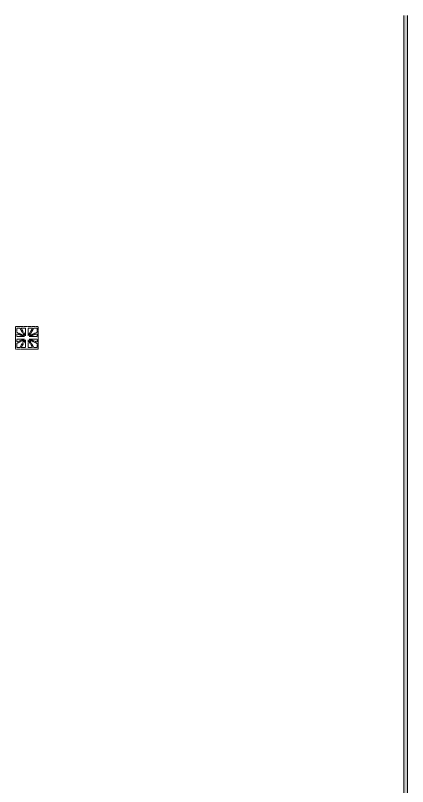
# Model space of a CAD drawing. Header units: inches. Extents: x 628 to 4524, y -721 to 887.
# Drawn here: x 4215.2 to 4369.7, y 583.5 to 887.4 of the extents above; entities that cross this region are included whole.
import ezdxf

# ---------------------------------------------------------------- set-up
doc = ezdxf.new("R2010")
doc.units = ezdxf.units.IN
doc.header["$MEASUREMENT"] = 0
doc.linetypes.add('Demolished', pattern=[0.1875, 0.125, -0.0625])
for name, color, linetype, lineweight in [('A-WALL', 113, 'Continuous', 13), ('A-WALL-PATT', 111, 'Continuous', 13), ('P-SANR-FIXT', 6, 'Demolished', 9)]:
    doc.layers.add(name, color=color, linetype=linetype, lineweight=lineweight)

# ---------------------------------------------------------------- blocks, each defined once
blk = doc.blocks.new('Floor Drain 9L x 9W - Floor Drain 9L x 9W-V17-FIRST FLOOR DEMOLITION')
at = {"layer": 'P-SANR-FIXT', "color": 7}
for p, q in [((4.5, 4.5), (-4.5, 4.5)), ((-4.5, 4.5), (-4.5, -4.5)), ((-4, 2.21), (-4, 3.83)), ((-4, 3.83), (-2.75, 3.83)), ((-2.75, 3.83), (-0.99, 0.8)), ((-0.5, 0.83), (-2.25, 3.83)), ((-2.25, 3.83), (-0.5, 3.83)), ((-0.5, 3.83), (-0.5, 0.83)), ((0.5, 3.83), (2.25, 3.83)), ((2.25, 3.83), (0.5, 0.83)), ((0.5, 0.83), (0.5, 3.83)), ((0.99, 0.8), (2.75, 3.83)), ((2.75, 3.83), (4, 3.83)), ((4, 3.83), (4, 2.21)), ((4.5, -4.5), (4.5, 4.5)), ((-0.99, 0.8), (-4, 2.21)), ((-4, 1.63), (-0.91, 0.5)), ((-4, 0.5), (-4, 1.63)), ((-0.91, 0.5), (-4, 0.5)), ((0.91, 0.5), (4, 1.63)), ((4, 0.5), (0.91, 0.5)), ((4, 2.21), (0.99, 0.8)), ((4, 1.63), (4, 0.5)), ((-4, -1.63), (-4, -0.5)), ((-4, -0.5), (-0.91, -0.5)), ((-0.91, -0.5), (-4, -1.63)), ((-4, -2.21), (-0.99, -0.8)), ((-4, -3.83), (-4, -2.21)), ((-0.99, -0.8), (-2.75, -3.83)), ((-2.25, -3.83), (-0.5, -0.83)), ((-0.5, -0.83), (-0.5, -3.83)), ((0.5, -3.83), (0.5, -0.83)), ((0.5, -0.83), (2.25, -3.83)), ((4, -1.63), (0.91, -0.5)), ((0.91, -0.5), (4, -0.5)), ((2.75, -3.83), (0.99, -0.8)), ((0.99, -0.8), (4, -2.21)), ((4, -0.5), (4, -1.63)), ((4, -2.21), (4, -3.83)), ((-4.5, -4.5), (4.5, -4.5)), ((-2.75, -3.83), (-4, -3.83)), ((-0.5, -3.83), (-2.25, -3.83)), ((2.25, -3.83), (0.5, -3.83)), ((4, -3.83), (2.75, -3.83))]:
    blk.add_line(p, q, dxfattribs=at)

msp = doc.modelspace()

# ---------------------------------------------------------------- hatches: boundary and pattern name
at = {"layer": 'A-WALL-PATT', "lineweight": 9}
msp.add_hatch(color=7, dxfattribs=at).paths.add_polyline_path([(4369.75, 477.52), (4369.75, 887.43), (4368.25, 887.43), (4368.25, 477.52)], flags=0)

# ---------------------------------------------------------------- linework, layer by layer
at = {"layer": 'A-WALL', "color": 8, "lineweight": 20}
for p, q in [((4368.25, 887.43), (4368.25, 477.52)), ((4369.75, 477.52), (4369.75, 887.43))]:
    msp.add_line(p, q, dxfattribs=at)

# ---------------------------------------------------------------- block references
at = {"layer": 'P-SANR-FIXT', "color": 7}
msp.add_blockref('Floor Drain 9L x 9W - Floor Drain 9L x 9W-V17-FIRST FLOOR DEMOLITION', (4219.75, 760.35), dxfattribs=at)

doc.saveas('drawing.dxf')
